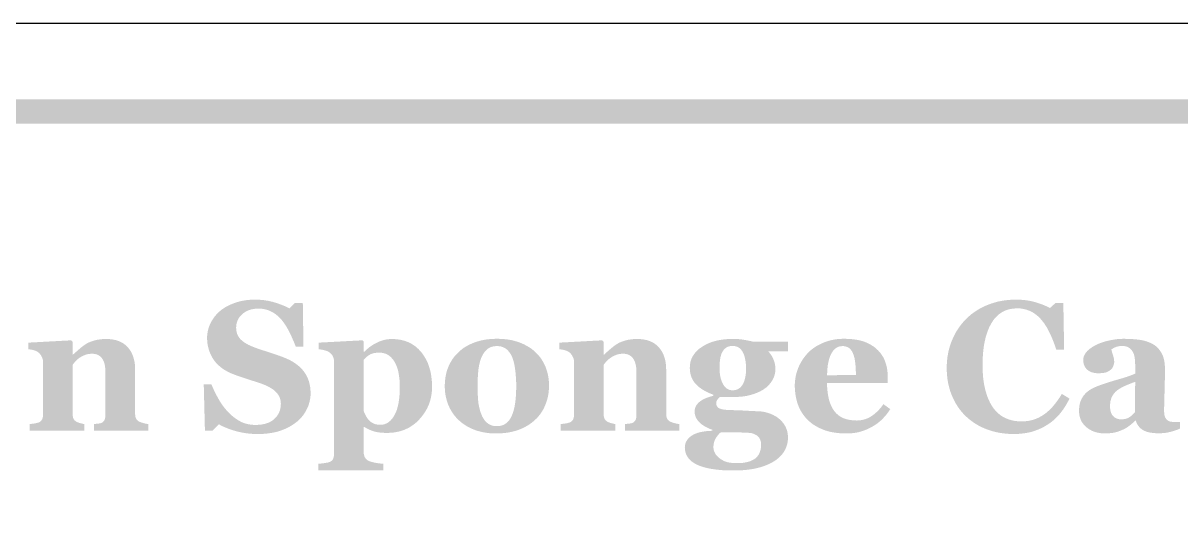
# Model space of a CAD drawing. Header units: millimetres. Extents: x 6 to 297, y 55 to 451.
# Drawn here: x 100.78 to 119.66, y 258.9 to 267.24 of the extents above; entities that cross this region are included whole.
import ezdxf

# ---------------------------------------------------------------- set-up
doc = ezdxf.new("R2010")
doc.units = ezdxf.units.MM
doc.layers.add('CUT', color=1, linetype='Continuous')
doc.layers.add('RASTER', color=7, linetype='Continuous')

msp = doc.modelspace()

# ---------------------------------------------------------------- hatches: boundary and pattern name
at = {"layer": 'RASTER'}
h = msp.add_hatch(color=7, dxfattribs=at)
h.paths.add_polyline_path([(74.2, 263.8), (74.234, 264.316), (74.338, 264.763), (74.509, 265.141), (74.75, 265.45), (75.059, 265.691), (75.438, 265.863), (75.884, 265.966), (76.4, 266), (133.6, 266), (134.116, 265.966), (134.563, 265.863), (134.941, 265.691), (135.25, 265.45), (135.491, 265.141), (135.663, 264.763), (135.766, 264.316), (135.8, 263.8), (135.8, 250.6), (135.766, 250.084), (135.663, 249.638), (135.491, 249.259), (135.25, 248.95), (134.941, 248.709), (134.563, 248.537), (134.116, 248.434), (133.6, 248.4), (76.4, 248.4), (75.884, 248.434), (75.438, 248.537), (75.059, 248.709), (74.75, 248.95), (74.509, 249.259), (74.338, 249.638), (74.234, 250.084), (74.2, 250.6)])
h.paths.add_polyline_path([(74.6, 263.8), (74.6, 250.6), (74.628, 250.178), (74.712, 249.813), (74.853, 249.503), (75.05, 249.25), (75.303, 249.053), (75.613, 248.912), (75.978, 248.828), (76.4, 248.8), (133.6, 248.8), (134.022, 248.828), (134.388, 248.912), (134.697, 249.053), (134.95, 249.25), (135.147, 249.503), (135.288, 249.813), (135.372, 250.178), (135.4, 250.6), (135.4, 263.8), (135.372, 264.222), (135.288, 264.588), (135.147, 264.897), (134.95, 265.15), (134.697, 265.347), (134.388, 265.488), (134.022, 265.572), (133.6, 265.6), (76.4, 265.6), (75.978, 265.572), (75.613, 265.488), (75.303, 265.347), (75.05, 265.15), (74.853, 264.897), (74.712, 264.588), (74.628, 264.222), (74.6, 263.8)], flags=0)
for points in [[(104.608, 260.544), (104.561, 260.545), (104.515, 260.547), (104.469, 260.551), (104.424, 260.556), (104.38, 260.563), (104.337, 260.571), (104.295, 260.58), (104.253, 260.591), (104.213, 260.603), (104.174, 260.616), (104.136, 260.629), (104.101, 260.642), (104.067, 260.657), (104.034, 260.671), (104.003, 260.687), (103.974, 260.703), (103.873, 260.6), (103.748, 260.6), (103.729, 261.351), (103.855, 261.351), (103.866, 261.325), (103.878, 261.297), (103.89, 261.27), (103.904, 261.242), (103.917, 261.213), (103.932, 261.184), (103.948, 261.155), (103.964, 261.126), (103.98, 261.097), (103.998, 261.068), (104.016, 261.04), (104.035, 261.013), (104.054, 260.987), (104.074, 260.962), (104.095, 260.937), (104.116, 260.913), (104.139, 260.89), (104.162, 260.867), (104.186, 260.845), (104.211, 260.824), (104.236, 260.805), (104.262, 260.787), (104.289, 260.77), (104.316, 260.754), (104.344, 260.739), (104.374, 260.727), (104.404, 260.716), (104.436, 260.708), (104.469, 260.701), (104.503, 260.696), (104.538, 260.693), (104.574, 260.692), (104.623, 260.694), (104.668, 260.698), (104.711, 260.706), (104.75, 260.717), (104.787, 260.73), (104.821, 260.747), (104.852, 260.767), (104.88, 260.79), (104.905, 260.815), (104.926, 260.842), (104.945, 260.87), (104.96, 260.9), (104.971, 260.931), (104.979, 260.964), (104.984, 260.999), (104.986, 261.035), (104.985, 261.065), (104.98, 261.093), (104.973, 261.121), (104.964, 261.147), (104.951, 261.172), (104.935, 261.196), (104.917, 261.218), (104.896, 261.239), (104.872, 261.26), (104.845, 261.279), (104.815, 261.298), (104.781, 261.316), (104.745, 261.334), (104.705, 261.351), (104.663, 261.367), (104.617, 261.382), (104.586, 261.392), (104.557, 261.402), (104.527, 261.411), (104.499, 261.42), (104.471, 261.429), (104.443, 261.438), (104.417, 261.447), (104.391, 261.455), (104.365, 261.464), (104.34, 261.472), (104.315, 261.481), (104.29, 261.49), (104.266, 261.498), (104.243, 261.507), (104.219, 261.516), (104.197, 261.524), (104.146, 261.546), (104.099, 261.571), (104.055, 261.597), (104.014, 261.626), (103.977, 261.657), (103.943, 261.69), (103.912, 261.725), (103.885, 261.763), (103.861, 261.802), (103.841, 261.843), (103.823, 261.885), (103.809, 261.928), (103.798, 261.971), (103.79, 262.017), (103.785, 262.063), (103.783, 262.11), (103.784, 262.141), (103.787, 262.17), (103.791, 262.2), (103.797, 262.229), (103.804, 262.259), (103.813, 262.287), (103.824, 262.316), (103.836, 262.344), (103.85, 262.372), (103.866, 262.399), (103.883, 262.425), (103.901, 262.45), (103.921, 262.475), (103.942, 262.499), (103.965, 262.523), (103.99, 262.545), (104.015, 262.566), (104.042, 262.585), (104.07, 262.604), (104.1, 262.621), (104.132, 262.638), (104.165, 262.653), (104.201, 262.668), (104.238, 262.682), (104.276, 262.694), (104.315, 262.705), (104.354, 262.714), (104.395, 262.721), (104.436, 262.727), (104.479, 262.731), (104.522, 262.733), (104.566, 262.734), (104.609, 262.734), (104.651, 262.731), (104.692, 262.728), (104.733, 262.722), (104.773, 262.716), (104.813, 262.707), (104.851, 262.698), (104.889, 262.687), (104.926, 262.675), (104.961, 262.663), (104.993, 262.651), (105.024, 262.639), (105.053, 262.627), (105.079, 262.615), (105.104, 262.603), (105.127, 262.591), (105.216, 262.679), (105.344, 262.679), (105.355, 261.97), (105.229, 261.97), (105.218, 261.998), (105.206, 262.027), (105.194, 262.056), (105.181, 262.085), (105.168, 262.114), (105.155, 262.144), (105.141, 262.174), (105.126, 262.203), (105.111, 262.232), (105.096, 262.26), (105.081, 262.287), (105.065, 262.313), (105.049, 262.337), (105.033, 262.36), (105.017, 262.381), (105.001, 262.402), (104.982, 262.422), (104.963, 262.442), (104.944, 262.461), (104.923, 262.478), (104.902, 262.495), (104.881, 262.51), (104.858, 262.524), (104.835, 262.537), (104.811, 262.549), (104.786, 262.559), (104.76, 262.568), (104.733, 262.575), (104.705, 262.581), (104.676, 262.585), (104.646, 262.587), (104.615, 262.588), (104.577, 262.586), (104.54, 262.582), (104.505, 262.575), (104.472, 262.565), (104.44, 262.553), (104.411, 262.538), (104.383, 262.519), (104.357, 262.498), (104.333, 262.475), (104.313, 262.451), (104.296, 262.425), (104.282, 262.398), (104.271, 262.37), (104.263, 262.341), (104.258, 262.31), (104.257, 262.277), (104.258, 262.247), (104.262, 262.218), (104.269, 262.19), (104.278, 262.164), (104.291, 262.139), (104.306, 262.116), (104.323, 262.094), (104.344, 262.074), (104.367, 262.054), (104.393, 262.035), (104.423, 262.017), (104.455, 261.999), (104.491, 261.982), (104.529, 261.966), (104.571, 261.95), (104.615, 261.934), (104.643, 261.925), (104.67, 261.916), (104.697, 261.907), (104.725, 261.898), (104.753, 261.889), (104.781, 261.88), (104.809, 261.87), (104.837, 261.861), (104.864, 261.852), (104.892, 261.843), (104.918, 261.834), (104.943, 261.825), (104.968, 261.817), (104.992, 261.808), (105.015, 261.799), (105.037, 261.791), (105.089, 261.769), (105.137, 261.746), (105.182, 261.721), (105.224, 261.693), (105.263, 261.664), (105.299, 261.633), (105.331, 261.6), (105.36, 261.565), (105.386, 261.527), (105.409, 261.488), (105.428, 261.447), (105.443, 261.403), (105.455, 261.357), (105.464, 261.309), (105.469, 261.259), (105.471, 261.206), (105.47, 261.173), (105.467, 261.14), (105.462, 261.107), (105.455, 261.074), (105.446, 261.041), (105.436, 261.009), (105.423, 260.977), (105.408, 260.946), (105.392, 260.915), (105.374, 260.885), (105.355, 260.857), (105.334, 260.83), (105.312, 260.805), (105.289, 260.781), (105.264, 260.758), (105.238, 260.736), (105.208, 260.714), (105.177, 260.693), (105.145, 260.673), (105.112, 260.655), (105.077, 260.637), (105.042, 260.622), (105.005, 260.607), (104.967, 260.594), (104.928, 260.582), (104.887, 260.572), (104.844, 260.564), (104.8, 260.557), (104.755, 260.551), (104.707, 260.547), (104.659, 260.545), (104.608, 260.544)], [(116.93, 260.544), (116.874, 260.545), (116.818, 260.549), (116.763, 260.555), (116.709, 260.563), (116.656, 260.573), (116.604, 260.586), (116.553, 260.601), (116.503, 260.618), (116.454, 260.638), (116.406, 260.659), (116.36, 260.683), (116.316, 260.709), (116.274, 260.737), (116.233, 260.767), (116.193, 260.799), (116.156, 260.833), (116.12, 260.868), (116.087, 260.906), (116.055, 260.945), (116.026, 260.987), (115.998, 261.03), (115.973, 261.076), (115.949, 261.124), (115.927, 261.173), (115.907, 261.225), (115.89, 261.277), (115.876, 261.331), (115.864, 261.386), (115.855, 261.443), (115.849, 261.5), (115.845, 261.559), (115.844, 261.62), (115.845, 261.679), (115.849, 261.738), (115.855, 261.796), (115.865, 261.852), (115.876, 261.908), (115.891, 261.962), (115.908, 262.015), (115.928, 262.067), (115.95, 262.118), (115.974, 262.167), (116, 262.214), (116.029, 262.259), (116.06, 262.303), (116.092, 262.345), (116.127, 262.385), (116.164, 262.424), (116.203, 262.46), (116.243, 262.494), (116.285, 262.525), (116.329, 262.555), (116.375, 262.583), (116.422, 262.608), (116.472, 262.632), (116.523, 262.653), (116.576, 262.672), (116.63, 262.689), (116.684, 262.703), (116.74, 262.714), (116.796, 262.723), (116.854, 262.729), (116.912, 262.733), (116.971, 262.734), (117.014, 262.734), (117.056, 262.732), (117.097, 262.728), (117.137, 262.724), (117.175, 262.718), (117.213, 262.711), (117.25, 262.702), (117.286, 262.693), (117.321, 262.682), (117.355, 262.671), (117.387, 262.66), (117.417, 262.648), (117.447, 262.636), (117.475, 262.624), (117.501, 262.611), (117.527, 262.598), (117.617, 262.679), (117.745, 262.679), (117.758, 261.92), (117.629, 261.92), (117.601, 262.004), (117.571, 262.082), (117.541, 262.154), (117.508, 262.221), (117.475, 262.282), (117.44, 262.337), (117.403, 262.386), (117.365, 262.43), (117.326, 262.468), (117.284, 262.501), (117.241, 262.529), (117.195, 262.552), (117.147, 262.569), (117.097, 262.582), (117.045, 262.59), (116.99, 262.592), (116.924, 262.588), (116.861, 262.577), (116.802, 262.558), (116.748, 262.532), (116.698, 262.497), (116.652, 262.456), (116.609, 262.407), (116.572, 262.35), (116.538, 262.286), (116.509, 262.216), (116.484, 262.14), (116.464, 262.058), (116.448, 261.97), (116.437, 261.876), (116.43, 261.776), (116.428, 261.669), (116.429, 261.609), (116.431, 261.55), (116.435, 261.494), (116.44, 261.44), (116.447, 261.388), (116.456, 261.339), (116.466, 261.292), (116.477, 261.247), (116.49, 261.204), (116.503, 261.163), (116.518, 261.125), (116.534, 261.089), (116.55, 261.055), (116.568, 261.022), (116.586, 260.993), (116.605, 260.965), (116.627, 260.938), (116.65, 260.913), (116.673, 260.89), (116.698, 260.868), (116.723, 260.849), (116.75, 260.831), (116.777, 260.815), (116.806, 260.801), (116.835, 260.789), (116.865, 260.779), (116.896, 260.77), (116.928, 260.762), (116.96, 260.757), (116.993, 260.753), (117.027, 260.75), (117.062, 260.749), (117.113, 260.751), (117.162, 260.756), (117.21, 260.765), (117.256, 260.777), (117.301, 260.793), (117.345, 260.812), (117.387, 260.835), (117.428, 260.861), (117.467, 260.89), (117.506, 260.924), (117.544, 260.96), (117.581, 261.001), (117.617, 261.045), (117.652, 261.092), (117.687, 261.143), (117.72, 261.198), (117.846, 261.121), (117.83, 261.09), (117.813, 261.059), (117.796, 261.029), (117.779, 260.999), (117.76, 260.971), (117.742, 260.943), (117.722, 260.917), (117.702, 260.891), (117.682, 260.866), (117.661, 260.842), (117.638, 260.818), (117.616, 260.796), (117.592, 260.775), (117.568, 260.754), (117.542, 260.734), (117.516, 260.716), (117.487, 260.696), (117.457, 260.678), (117.426, 260.66), (117.395, 260.644), (117.362, 260.629), (117.329, 260.615), (117.295, 260.602), (117.261, 260.59), (117.225, 260.579), (117.188, 260.57), (117.149, 260.562), (117.108, 260.556), (117.066, 260.551), (117.022, 260.547), (116.977, 260.545), (116.93, 260.544)], [(102.823, 260.6), (101.941, 260.6), (101.941, 260.707), (101.948, 260.708), (101.955, 260.708), (101.963, 260.709), (101.971, 260.71), (101.98, 260.711), (101.989, 260.712), (101.998, 260.713), (102.008, 260.714), (102.018, 260.715), (102.027, 260.717), (102.035, 260.718), (102.043, 260.72), (102.05, 260.722), (102.057, 260.724), (102.063, 260.726), (102.068, 260.729), (102.076, 260.733), (102.082, 260.738), (102.089, 260.743), (102.094, 260.749), (102.1, 260.755), (102.104, 260.761), (102.108, 260.768), (102.112, 260.776), (102.115, 260.784), (102.118, 260.793), (102.12, 260.803), (102.122, 260.814), (102.123, 260.826), (102.124, 260.838), (102.125, 260.852), (102.125, 260.867), (102.125, 261.552), (102.124, 261.588), (102.122, 261.622), (102.118, 261.654), (102.112, 261.683), (102.104, 261.71), (102.094, 261.735), (102.083, 261.757), (102.07, 261.777), (102.056, 261.795), (102.04, 261.81), (102.022, 261.823), (102.002, 261.834), (101.981, 261.842), (101.959, 261.848), (101.934, 261.851), (101.908, 261.852), (101.894, 261.852), (101.88, 261.851), (101.866, 261.85), (101.852, 261.848), (101.838, 261.846), (101.825, 261.843), (101.812, 261.839), (101.799, 261.835), (101.787, 261.83), (101.774, 261.825), (101.762, 261.819), (101.749, 261.813), (101.737, 261.807), (101.725, 261.799), (101.713, 261.792), (101.7, 261.784), (101.69, 261.776), (101.68, 261.769), (101.671, 261.761), (101.662, 261.754), (101.654, 261.746), (101.646, 261.739), (101.639, 261.731), (101.632, 261.724), (101.626, 261.716), (101.62, 261.709), (101.614, 261.701), (101.609, 261.695), (101.603, 261.688), (101.598, 261.682), (101.594, 261.675), (101.589, 261.669), (101.589, 260.883), (101.589, 260.87), (101.59, 260.858), (101.591, 260.847), (101.593, 260.836), (101.595, 260.825), (101.597, 260.815), (101.6, 260.806), (101.604, 260.797), (101.608, 260.789), (101.612, 260.781), (101.617, 260.774), (101.623, 260.767), (101.63, 260.761), (101.636, 260.755), (101.644, 260.75), (101.652, 260.745), (101.658, 260.742), (101.665, 260.739), (101.671, 260.736), (101.678, 260.733), (101.686, 260.73), (101.694, 260.727), (101.702, 260.724), (101.711, 260.722), (101.719, 260.719), (101.728, 260.717), (101.737, 260.715), (101.745, 260.713), (101.754, 260.711), (101.763, 260.709), (101.771, 260.708), (101.78, 260.707), (101.78, 260.6), (100.889, 260.6), (100.889, 260.707), (100.898, 260.708), (100.907, 260.709), (100.916, 260.709), (100.926, 260.71), (100.935, 260.711), (100.944, 260.713), (100.954, 260.714), (100.963, 260.715), (100.972, 260.716), (100.981, 260.718), (100.989, 260.719), (100.997, 260.721), (101.005, 260.723), (101.013, 260.725), (101.02, 260.727), (101.027, 260.729), (101.038, 260.733), (101.048, 260.738), (101.058, 260.743), (101.066, 260.749), (101.074, 260.756), (101.08, 260.763), (101.086, 260.771), (101.091, 260.779), (101.095, 260.787), (101.099, 260.797), (101.102, 260.807), (101.104, 260.818), (101.106, 260.829), (101.108, 260.841), (101.108, 260.853), (101.109, 260.867), (101.109, 261.719), (101.108, 261.73), (101.107, 261.742), (101.105, 261.753), (101.103, 261.764), (101.099, 261.775), (101.095, 261.786), (101.091, 261.797), (101.085, 261.808), (101.079, 261.819), (101.073, 261.829), (101.066, 261.839), (101.058, 261.848), (101.05, 261.857), (101.042, 261.865), (101.033, 261.873), (101.024, 261.88), (101.017, 261.885), (101.01, 261.889), (101.002, 261.893), (100.994, 261.896), (100.985, 261.9), (100.976, 261.903), (100.967, 261.907), (100.957, 261.91), (100.947, 261.912), (100.936, 261.915), (100.926, 261.917), (100.915, 261.919), (100.904, 261.921), (100.892, 261.923), (100.88, 261.924), (100.868, 261.926), (100.868, 262.033), (101.567, 262.071), (101.589, 262.049), (101.589, 261.836), (101.595, 261.836), (101.605, 261.846), (101.617, 261.856), (101.628, 261.866), (101.64, 261.877), (101.653, 261.888), (101.666, 261.899), (101.68, 261.912), (101.695, 261.924), (101.709, 261.937), (101.723, 261.949), (101.737, 261.96), (101.751, 261.971), (101.764, 261.981), (101.778, 261.99), (101.79, 261.999), (101.803, 262.008), (101.817, 262.016), (101.832, 262.025), (101.848, 262.033), (101.866, 262.04), (101.884, 262.048), (101.903, 262.055), (101.924, 262.061), (101.945, 262.068), (101.967, 262.074), (101.99, 262.079), (102.013, 262.083), (102.036, 262.086), (102.06, 262.089), (102.083, 262.091), (102.108, 262.092), (102.133, 262.093), (102.19, 262.091), (102.244, 262.084), (102.295, 262.074), (102.341, 262.059), (102.384, 262.04), (102.424, 262.016), (102.459, 261.989), (102.491, 261.957), (102.519, 261.922), (102.543, 261.884), (102.563, 261.843), (102.58, 261.8), (102.593, 261.753), (102.603, 261.704), (102.608, 261.652), (102.61, 261.598), (102.61, 260.88), (102.61, 260.867), (102.611, 260.854), (102.612, 260.842), (102.614, 260.831), (102.616, 260.821), (102.619, 260.811), (102.622, 260.802), (102.626, 260.793), (102.631, 260.786), (102.636, 260.778), (102.642, 260.771), (102.649, 260.764), (102.657, 260.758), (102.666, 260.752), (102.676, 260.747), (102.686, 260.742), (102.692, 260.74), (102.699, 260.737), (102.705, 260.734), (102.712, 260.732), (102.72, 260.729), (102.728, 260.727), (102.736, 260.724), (102.744, 260.722), (102.753, 260.719), (102.762, 260.717), (102.771, 260.715), (102.781, 260.713), (102.791, 260.711), (102.801, 260.709), (102.812, 260.708), (102.823, 260.707)], [(111.481, 260.6), (110.599, 260.6), (110.599, 260.707), (110.607, 260.708), (110.614, 260.708), (110.622, 260.709), (110.63, 260.71), (110.639, 260.711), (110.648, 260.712), (110.657, 260.713), (110.667, 260.714), (110.676, 260.715), (110.685, 260.717), (110.694, 260.718), (110.702, 260.72), (110.709, 260.722), (110.715, 260.724), (110.721, 260.726), (110.727, 260.729), (110.734, 260.733), (110.741, 260.738), (110.747, 260.743), (110.753, 260.749), (110.758, 260.755), (110.763, 260.761), (110.767, 260.768), (110.771, 260.776), (110.774, 260.784), (110.777, 260.793), (110.779, 260.803), (110.781, 260.814), (110.782, 260.826), (110.783, 260.838), (110.784, 260.852), (110.784, 260.867), (110.784, 261.552), (110.783, 261.588), (110.781, 261.622), (110.776, 261.654), (110.77, 261.683), (110.762, 261.71), (110.753, 261.735), (110.742, 261.757), (110.729, 261.777), (110.714, 261.795), (110.698, 261.81), (110.68, 261.823), (110.661, 261.834), (110.64, 261.842), (110.617, 261.848), (110.593, 261.851), (110.567, 261.852), (110.553, 261.852), (110.538, 261.851), (110.524, 261.85), (110.511, 261.848), (110.497, 261.846), (110.484, 261.843), (110.471, 261.839), (110.458, 261.835), (110.445, 261.83), (110.433, 261.825), (110.42, 261.819), (110.408, 261.813), (110.396, 261.807), (110.383, 261.799), (110.371, 261.792), (110.359, 261.784), (110.349, 261.776), (110.339, 261.769), (110.33, 261.761), (110.321, 261.754), (110.313, 261.746), (110.305, 261.739), (110.298, 261.731), (110.291, 261.724), (110.285, 261.716), (110.279, 261.709), (110.273, 261.701), (110.267, 261.695), (110.262, 261.688), (110.257, 261.682), (110.252, 261.675), (110.248, 261.669), (110.248, 260.883), (110.248, 260.87), (110.249, 260.858), (110.25, 260.847), (110.251, 260.836), (110.254, 260.825), (110.256, 260.815), (110.259, 260.806), (110.262, 260.797), (110.266, 260.789), (110.271, 260.781), (110.276, 260.774), (110.282, 260.767), (110.288, 260.761), (110.295, 260.755), (110.303, 260.75), (110.311, 260.745), (110.317, 260.742), (110.323, 260.739), (110.33, 260.736), (110.337, 260.733), (110.345, 260.73), (110.353, 260.727), (110.361, 260.724), (110.369, 260.722), (110.378, 260.719), (110.387, 260.717), (110.396, 260.715), (110.404, 260.713), (110.413, 260.711), (110.421, 260.709), (110.43, 260.708), (110.438, 260.707), (110.438, 260.6), (109.548, 260.6), (109.548, 260.707), (109.557, 260.708), (109.566, 260.709), (109.575, 260.709), (109.584, 260.71), (109.594, 260.711), (109.603, 260.713), (109.612, 260.714), (109.622, 260.715), (109.631, 260.716), (109.64, 260.718), (109.648, 260.719), (109.656, 260.721), (109.664, 260.723), (109.671, 260.725), (109.679, 260.727), (109.685, 260.729), (109.697, 260.733), (109.707, 260.738), (109.716, 260.743), (109.725, 260.749), (109.732, 260.756), (109.739, 260.763), (109.745, 260.771), (109.75, 260.779), (109.754, 260.787), (109.757, 260.797), (109.76, 260.807), (109.763, 260.818), (109.765, 260.829), (109.766, 260.841), (109.767, 260.853), (109.767, 260.867), (109.767, 261.719), (109.767, 261.73), (109.766, 261.742), (109.764, 261.753), (109.761, 261.764), (109.758, 261.775), (109.754, 261.786), (109.749, 261.797), (109.744, 261.808), (109.738, 261.819), (109.731, 261.829), (109.724, 261.839), (109.717, 261.848), (109.709, 261.857), (109.701, 261.865), (109.692, 261.873), (109.682, 261.88), (109.676, 261.885), (109.668, 261.889), (109.661, 261.893), (109.653, 261.896), (109.644, 261.9), (109.635, 261.903), (109.626, 261.907), (109.616, 261.91), (109.606, 261.912), (109.595, 261.915), (109.584, 261.917), (109.573, 261.919), (109.562, 261.921), (109.551, 261.923), (109.539, 261.924), (109.527, 261.926), (109.527, 262.033), (110.226, 262.071), (110.248, 262.049), (110.248, 261.836), (110.254, 261.836), (110.264, 261.846), (110.275, 261.856), (110.287, 261.866), (110.299, 261.877), (110.312, 261.888), (110.325, 261.899), (110.339, 261.912), (110.353, 261.924), (110.368, 261.937), (110.382, 261.949), (110.396, 261.96), (110.41, 261.971), (110.423, 261.981), (110.436, 261.99), (110.449, 261.999), (110.462, 262.008), (110.476, 262.016), (110.491, 262.025), (110.507, 262.033), (110.524, 262.04), (110.543, 262.048), (110.562, 262.055), (110.582, 262.061), (110.604, 262.068), (110.626, 262.074), (110.648, 262.079), (110.671, 262.083), (110.695, 262.086), (110.718, 262.089), (110.742, 262.091), (110.767, 262.092), (110.791, 262.093), (110.849, 262.091), (110.903, 262.084), (110.954, 262.074), (111, 262.059), (111.043, 262.04), (111.082, 262.016), (111.118, 261.989), (111.149, 261.957), (111.177, 261.922), (111.202, 261.884), (111.222, 261.843), (111.239, 261.8), (111.252, 261.753), (111.261, 261.704), (111.267, 261.652), (111.269, 261.598), (111.269, 260.88), (111.269, 260.867), (111.27, 260.854), (111.271, 260.842), (111.273, 260.831), (111.275, 260.821), (111.278, 260.811), (111.281, 260.802), (111.285, 260.793), (111.289, 260.786), (111.295, 260.778), (111.301, 260.771), (111.308, 260.764), (111.316, 260.758), (111.325, 260.752), (111.334, 260.747), (111.345, 260.742), (111.351, 260.74), (111.357, 260.737), (111.364, 260.734), (111.371, 260.732), (111.379, 260.729), (111.386, 260.727), (111.394, 260.724), (111.403, 260.722), (111.412, 260.719), (111.421, 260.717), (111.43, 260.715), (111.44, 260.713), (111.45, 260.711), (111.46, 260.709), (111.47, 260.708), (111.481, 260.707)]]:
    msp.add_hatch(color=7, dxfattribs=at).paths.add_polyline_path(points)
h = msp.add_hatch(color=7, dxfattribs=at)
h.paths.add_polyline_path([(107.451, 261.313), (107.448, 261.237), (107.439, 261.164), (107.422, 261.094), (107.4, 261.026), (107.371, 260.961), (107.335, 260.899), (107.293, 260.84), (107.245, 260.783), (107.192, 260.731), (107.135, 260.686), (107.075, 260.648), (107.011, 260.617), (106.944, 260.593), (106.873, 260.576), (106.799, 260.565), (106.722, 260.562), (106.688, 260.562), (106.655, 260.564), (106.624, 260.566), (106.594, 260.569), (106.567, 260.573), (106.541, 260.578), (106.516, 260.584), (106.493, 260.59), (106.472, 260.598), (106.451, 260.606), (106.432, 260.614), (106.413, 260.622), (106.396, 260.631), (106.379, 260.64), (106.363, 260.65), (106.348, 260.66), (106.337, 260.66), (106.337, 260.248), (106.337, 260.236), (106.338, 260.224), (106.34, 260.212), (106.342, 260.2), (106.346, 260.19), (106.349, 260.179), (106.354, 260.169), (106.359, 260.159), (106.365, 260.15), (106.372, 260.141), (106.379, 260.133), (106.387, 260.126), (106.395, 260.119), (106.404, 260.113), (106.413, 260.108), (106.423, 260.103), (106.433, 260.099), (106.445, 260.096), (106.457, 260.092), (106.471, 260.088), (106.485, 260.084), (106.501, 260.081), (106.518, 260.077), (106.535, 260.074), (106.553, 260.071), (106.57, 260.068), (106.586, 260.066), (106.602, 260.064), (106.616, 260.062), (106.63, 260.06), (106.644, 260.059), (106.656, 260.058), (106.656, 259.95), (105.598, 259.95), (105.598, 260.058), (105.608, 260.059), (105.618, 260.06), (105.629, 260.061), (105.64, 260.062), (105.652, 260.064), (105.664, 260.065), (105.677, 260.067), (105.691, 260.069), (105.704, 260.071), (105.717, 260.073), (105.729, 260.075), (105.739, 260.077), (105.749, 260.079), (105.759, 260.081), (105.767, 260.084), (105.774, 260.086), (105.785, 260.09), (105.796, 260.095), (105.805, 260.101), (105.814, 260.108), (105.821, 260.115), (105.828, 260.123), (105.833, 260.131), (105.838, 260.141), (105.842, 260.151), (105.845, 260.161), (105.848, 260.171), (105.851, 260.182), (105.852, 260.194), (105.854, 260.205), (105.854, 260.217), (105.855, 260.229), (105.855, 261.728), (105.853, 261.74), (105.852, 261.751), (105.849, 261.763), (105.847, 261.773), (105.844, 261.784), (105.84, 261.794), (105.836, 261.804), (105.832, 261.813), (105.827, 261.822), (105.822, 261.831), (105.815, 261.839), (105.808, 261.847), (105.801, 261.855), (105.793, 261.863), (105.784, 261.87), (105.774, 261.877), (105.767, 261.882), (105.758, 261.886), (105.75, 261.891), (105.74, 261.895), (105.73, 261.899), (105.72, 261.902), (105.708, 261.906), (105.697, 261.909), (105.684, 261.912), (105.672, 261.915), (105.66, 261.917), (105.649, 261.919), (105.637, 261.921), (105.625, 261.923), (105.613, 261.924), (105.601, 261.926), (105.601, 262.033), (106.315, 262.071), (106.337, 262.052), (106.337, 261.889), (106.348, 261.886), (106.373, 261.91), (106.398, 261.932), (106.424, 261.954), (106.45, 261.973), (106.478, 261.992), (106.505, 262.009), (106.534, 262.024), (106.563, 262.038), (106.592, 262.051), (106.622, 262.062), (106.651, 262.072), (106.68, 262.079), (106.71, 262.085), (106.739, 262.089), (106.768, 262.092), (106.797, 262.093), (106.87, 262.089), (106.94, 262.079), (107.006, 262.062), (107.068, 262.039), (107.126, 262.009), (107.18, 261.972), (107.23, 261.928), (107.276, 261.878), (107.317, 261.822), (107.353, 261.762), (107.383, 261.698), (107.407, 261.63), (107.427, 261.557), (107.44, 261.48), (107.449, 261.399), (107.451, 261.313)])
h.paths.add_polyline_path([(106.926, 261.308), (106.925, 261.335), (106.925, 261.362), (106.923, 261.389), (106.922, 261.415), (106.919, 261.441), (106.916, 261.467), (106.913, 261.492), (106.909, 261.518), (106.905, 261.542), (106.9, 261.567), (106.894, 261.59), (106.887, 261.613), (106.88, 261.635), (106.871, 261.656), (106.862, 261.677), (106.852, 261.697), (106.842, 261.716), (106.831, 261.735), (106.819, 261.752), (106.806, 261.768), (106.793, 261.783), (106.779, 261.798), (106.763, 261.811), (106.748, 261.823), (106.731, 261.834), (106.713, 261.844), (106.695, 261.852), (106.675, 261.858), (106.655, 261.863), (106.634, 261.867), (106.612, 261.869), (106.589, 261.87), (106.565, 261.87), (106.543, 261.868), (106.523, 261.865), (106.503, 261.862), (106.484, 261.857), (106.467, 261.851), (106.451, 261.845), (106.436, 261.837), (106.422, 261.829), (106.409, 261.819), (106.395, 261.81), (106.383, 261.799), (106.371, 261.788), (106.359, 261.776), (106.348, 261.764), (106.337, 261.751), (106.337, 260.921), (106.339, 260.913), (106.342, 260.905), (106.346, 260.896), (106.349, 260.887), (106.354, 260.878), (106.359, 260.867), (106.364, 260.857), (106.37, 260.845), (106.377, 260.834), (106.383, 260.823), (106.389, 260.813), (106.395, 260.804), (106.401, 260.795), (106.408, 260.786), (106.414, 260.779), (106.42, 260.771), (106.429, 260.762), (106.439, 260.753), (106.449, 260.745), (106.459, 260.737), (106.47, 260.73), (106.481, 260.724), (106.492, 260.718), (106.504, 260.713), (106.516, 260.708), (106.528, 260.704), (106.54, 260.701), (106.553, 260.699), (106.566, 260.696), (106.579, 260.695), (106.592, 260.694), (106.606, 260.694), (106.642, 260.696), (106.675, 260.704), (106.707, 260.716), (106.737, 260.733), (106.765, 260.755), (106.791, 260.782), (106.816, 260.813), (106.838, 260.85), (106.859, 260.891), (106.877, 260.937), (106.891, 260.987), (106.904, 261.042), (106.913, 261.102), (106.92, 261.166), (106.924, 261.234), (106.926, 261.308)], flags=0)
h = msp.add_hatch(color=7, dxfattribs=at)
h.paths.add_polyline_path([(109.136, 261.88), (109.162, 261.854), (109.187, 261.827), (109.21, 261.799), (109.232, 261.769), (109.251, 261.738), (109.27, 261.706), (109.286, 261.673), (109.302, 261.639), (109.315, 261.603), (109.327, 261.567), (109.336, 261.53), (109.344, 261.492), (109.351, 261.454), (109.355, 261.414), (109.358, 261.375), (109.359, 261.334), (109.358, 261.294), (109.355, 261.254), (109.351, 261.215), (109.345, 261.176), (109.337, 261.138), (109.327, 261.1), (109.315, 261.063), (109.302, 261.027), (109.287, 260.992), (109.271, 260.957), (109.253, 260.925), (109.233, 260.893), (109.211, 260.863), (109.188, 260.834), (109.164, 260.806), (109.137, 260.78), (109.108, 260.754), (109.077, 260.728), (109.044, 260.705), (109.011, 260.683), (108.975, 260.663), (108.939, 260.644), (108.901, 260.627), (108.861, 260.612), (108.821, 260.598), (108.778, 260.586), (108.735, 260.576), (108.689, 260.568), (108.643, 260.561), (108.595, 260.557), (108.545, 260.554), (108.494, 260.553), (108.45, 260.554), (108.407, 260.556), (108.364, 260.56), (108.323, 260.566), (108.282, 260.573), (108.242, 260.582), (108.204, 260.592), (108.166, 260.604), (108.129, 260.618), (108.093, 260.633), (108.058, 260.65), (108.024, 260.668), (107.991, 260.689), (107.96, 260.71), (107.929, 260.733), (107.9, 260.758), (107.873, 260.783), (107.847, 260.81), (107.823, 260.838), (107.8, 260.868), (107.779, 260.899), (107.759, 260.931), (107.741, 260.965), (107.724, 261.001), (107.709, 261.037), (107.696, 261.075), (107.685, 261.114), (107.676, 261.154), (107.668, 261.194), (107.663, 261.236), (107.66, 261.279), (107.659, 261.324), (107.66, 261.367), (107.663, 261.409), (107.667, 261.45), (107.674, 261.49), (107.681, 261.528), (107.691, 261.565), (107.703, 261.602), (107.716, 261.636), (107.731, 261.67), (107.748, 261.703), (107.766, 261.735), (107.786, 261.766), (107.808, 261.796), (107.832, 261.825), (107.858, 261.853), (107.885, 261.88), (107.913, 261.905), (107.942, 261.929), (107.973, 261.951), (108.006, 261.971), (108.04, 261.99), (108.076, 262.008), (108.113, 262.024), (108.152, 262.039), (108.193, 262.052), (108.234, 262.064), (108.277, 262.074), (108.321, 262.082), (108.366, 262.088), (108.412, 262.092), (108.459, 262.095), (108.508, 262.096), (108.558, 262.095), (108.607, 262.092), (108.654, 262.088), (108.7, 262.082), (108.745, 262.074), (108.788, 262.064), (108.829, 262.052), (108.869, 262.039), (108.907, 262.024), (108.944, 262.008), (108.979, 261.99), (109.013, 261.971), (109.046, 261.951), (109.078, 261.929), (109.107, 261.905), (109.136, 261.88)])
h.paths.add_polyline_path([(108.761, 260.865), (108.769, 260.886), (108.776, 260.908), (108.783, 260.932), (108.789, 260.956), (108.795, 260.981), (108.8, 261.008), (108.804, 261.036), (108.809, 261.064), (108.812, 261.094), (108.815, 261.125), (108.818, 261.158), (108.82, 261.191), (108.822, 261.226), (108.823, 261.262), (108.824, 261.299), (108.824, 261.337), (108.824, 261.363), (108.823, 261.39), (108.822, 261.418), (108.82, 261.447), (108.818, 261.476), (108.816, 261.507), (108.813, 261.539), (108.809, 261.571), (108.805, 261.603), (108.801, 261.634), (108.796, 261.662), (108.791, 261.689), (108.785, 261.714), (108.779, 261.738), (108.772, 261.759), (108.765, 261.779), (108.756, 261.802), (108.746, 261.823), (108.735, 261.843), (108.723, 261.862), (108.711, 261.879), (108.697, 261.895), (108.683, 261.91), (108.668, 261.924), (108.652, 261.937), (108.635, 261.947), (108.617, 261.956), (108.597, 261.964), (108.577, 261.97), (108.556, 261.974), (108.534, 261.976), (108.51, 261.977), (108.485, 261.976), (108.461, 261.973), (108.438, 261.969), (108.417, 261.963), (108.397, 261.955), (108.378, 261.945), (108.36, 261.933), (108.344, 261.92), (108.329, 261.905), (108.315, 261.889), (108.302, 261.872), (108.289, 261.854), (108.278, 261.835), (108.267, 261.815), (108.257, 261.794), (108.248, 261.772), (108.241, 261.751), (108.234, 261.728), (108.228, 261.705), (108.222, 261.681), (108.217, 261.656), (108.213, 261.631), (108.209, 261.604), (108.206, 261.576), (108.203, 261.548), (108.201, 261.52), (108.199, 261.491), (108.197, 261.462), (108.196, 261.433), (108.195, 261.403), (108.194, 261.373), (108.194, 261.343), (108.194, 261.304), (108.195, 261.266), (108.196, 261.231), (108.197, 261.197), (108.198, 261.165), (108.2, 261.134), (108.202, 261.105), (108.204, 261.078), (108.207, 261.052), (108.211, 261.026), (108.216, 261), (108.222, 260.973), (108.229, 260.947), (108.236, 260.921), (108.245, 260.894), (108.254, 260.868), (108.263, 260.846), (108.273, 260.825), (108.284, 260.805), (108.295, 260.787), (108.308, 260.769), (108.321, 260.753), (108.336, 260.738), (108.351, 260.725), (108.367, 260.712), (108.384, 260.701), (108.403, 260.692), (108.422, 260.685), (108.443, 260.679), (108.464, 260.675), (108.487, 260.673), (108.51, 260.672), (108.532, 260.673), (108.553, 260.675), (108.573, 260.679), (108.592, 260.684), (108.611, 260.691), (108.628, 260.699), (108.645, 260.709), (108.661, 260.721), (108.677, 260.734), (108.691, 260.748), (108.705, 260.764), (108.718, 260.781), (108.73, 260.8), (108.741, 260.82), (108.751, 260.842), (108.761, 260.865)], flags=0)
h = msp.add_hatch(color=7, dxfattribs=at)
h.paths.add_polyline_path([(113.258, 261.889), (112.936, 261.889), (112.95, 261.873), (112.963, 261.856), (112.975, 261.84), (112.986, 261.823), (112.996, 261.806), (113.005, 261.788), (113.014, 261.771), (113.021, 261.753), (113.028, 261.735), (113.034, 261.717), (113.039, 261.698), (113.043, 261.68), (113.046, 261.661), (113.048, 261.642), (113.05, 261.623), (113.05, 261.603), (113.049, 261.578), (113.047, 261.554), (113.042, 261.529), (113.036, 261.505), (113.029, 261.482), (113.02, 261.459), (113.009, 261.436), (112.996, 261.414), (112.982, 261.392), (112.967, 261.371), (112.95, 261.352), (112.933, 261.333), (112.915, 261.316), (112.896, 261.299), (112.875, 261.284), (112.854, 261.269), (112.831, 261.256), (112.807, 261.242), (112.782, 261.23), (112.757, 261.219), (112.73, 261.208), (112.702, 261.198), (112.674, 261.189), (112.644, 261.18), (112.614, 261.173), (112.583, 261.166), (112.551, 261.16), (112.519, 261.156), (112.486, 261.152), (112.453, 261.15), (112.418, 261.148), (112.384, 261.148), (112.145, 261.148), (112.14, 261.144), (112.136, 261.14), (112.131, 261.136), (112.126, 261.131), (112.121, 261.125), (112.116, 261.119), (112.111, 261.113), (112.106, 261.106), (112.101, 261.099), (112.097, 261.092), (112.093, 261.085), (112.09, 261.078), (112.088, 261.071), (112.086, 261.064), (112.085, 261.058), (112.085, 261.051), (112.086, 261.036), (112.088, 261.021), (112.092, 261.008), (112.098, 260.997), (112.105, 260.986), (112.114, 260.977), (112.124, 260.969), (112.136, 260.962), (112.15, 260.956), (112.167, 260.951), (112.186, 260.946), (112.208, 260.942), (112.233, 260.939), (112.26, 260.937), (112.29, 260.935), (112.322, 260.934), (112.355, 260.933), (112.389, 260.932), (112.422, 260.931), (112.456, 260.93), (112.49, 260.928), (112.524, 260.927), (112.558, 260.925), (112.592, 260.923), (112.624, 260.921), (112.655, 260.919), (112.683, 260.918), (112.708, 260.917), (112.732, 260.916), (112.752, 260.915), (112.771, 260.914), (112.786, 260.913), (112.808, 260.912), (112.829, 260.91), (112.85, 260.907), (112.871, 260.903), (112.892, 260.898), (112.913, 260.892), (112.934, 260.886), (112.955, 260.879), (112.975, 260.871), (112.995, 260.863), (113.014, 260.854), (113.033, 260.844), (113.051, 260.834), (113.068, 260.824), (113.084, 260.812), (113.1, 260.801), (113.116, 260.787), (113.132, 260.773), (113.147, 260.758), (113.161, 260.742), (113.175, 260.725), (113.188, 260.708), (113.2, 260.689), (113.211, 260.67), (113.221, 260.649), (113.23, 260.628), (113.238, 260.606), (113.244, 260.584), (113.249, 260.56), (113.252, 260.536), (113.254, 260.511), (113.255, 260.486), (113.254, 260.458), (113.252, 260.431), (113.248, 260.404), (113.242, 260.378), (113.234, 260.352), (113.225, 260.326), (113.214, 260.301), (113.202, 260.276), (113.187, 260.252), (113.171, 260.229), (113.154, 260.206), (113.134, 260.185), (113.113, 260.164), (113.09, 260.144), (113.065, 260.125), (113.038, 260.106), (113.009, 260.088), (112.978, 260.071), (112.945, 260.055), (112.911, 260.04), (112.876, 260.026), (112.839, 260.013), (112.8, 260.001), (112.761, 259.991), (112.719, 259.981), (112.675, 259.973), (112.629, 259.966), (112.58, 259.96), (112.528, 259.955), (112.475, 259.952), (112.419, 259.95), (112.36, 259.95), (112.267, 259.951), (112.179, 259.955), (112.097, 259.963), (112.021, 259.973), (111.951, 259.986), (111.886, 260.002), (111.827, 260.021), (111.774, 260.043), (111.727, 260.068), (111.686, 260.096), (111.652, 260.127), (111.624, 260.161), (111.602, 260.197), (111.586, 260.237), (111.577, 260.279), (111.573, 260.325), (111.575, 260.353), (111.58, 260.38), (111.589, 260.406), (111.601, 260.43), (111.616, 260.453), (111.634, 260.475), (111.656, 260.496), (111.682, 260.515), (111.711, 260.533), (111.744, 260.548), (111.78, 260.562), (111.82, 260.573), (111.864, 260.582), (111.912, 260.589), (111.964, 260.594), (112.019, 260.597), (112.019, 260.615), (111.986, 260.626), (111.955, 260.639), (111.926, 260.653), (111.899, 260.668), (111.874, 260.683), (111.85, 260.7), (111.828, 260.717), (111.809, 260.735), (111.791, 260.755), (111.776, 260.775), (111.763, 260.795), (111.752, 260.817), (111.744, 260.839), (111.738, 260.862), (111.734, 260.886), (111.733, 260.911), (111.734, 260.926), (111.735, 260.94), (111.737, 260.954), (111.741, 260.967), (111.745, 260.98), (111.75, 260.992), (111.756, 261.004), (111.763, 261.015), (111.771, 261.025), (111.779, 261.035), (111.788, 261.045), (111.797, 261.054), (111.807, 261.064), (111.818, 261.073), (111.829, 261.081), (111.84, 261.089), (111.851, 261.096), (111.862, 261.103), (111.873, 261.109), (111.885, 261.115), (111.898, 261.121), (111.911, 261.126), (111.925, 261.132), (111.94, 261.137), (111.954, 261.142), (111.968, 261.146), (111.981, 261.151), (111.994, 261.155), (112.006, 261.158), (112.017, 261.162), (112.028, 261.165), (112.038, 261.168), (112.038, 261.184), (111.99, 261.203), (111.946, 261.223), (111.904, 261.244), (111.866, 261.266), (111.832, 261.289), (111.8, 261.312), (111.772, 261.337), (111.747, 261.363), (111.725, 261.39), (111.706, 261.419), (111.69, 261.449), (111.677, 261.48), (111.667, 261.513), (111.66, 261.548), (111.656, 261.584), (111.654, 261.621), (111.657, 261.673), (111.666, 261.723), (111.682, 261.77), (111.704, 261.815), (111.732, 261.856), (111.766, 261.895), (111.806, 261.932), (111.853, 261.965), (111.904, 261.995), (111.958, 262.022), (112.016, 262.044), (112.078, 262.062), (112.142, 262.076), (112.21, 262.086), (112.281, 262.092), (112.356, 262.094), (112.381, 262.094), (112.405, 262.093), (112.429, 262.092), (112.454, 262.09), (112.478, 262.088), (112.501, 262.085), (112.525, 262.081), (112.548, 262.077), (112.571, 262.073), (112.592, 262.069), (112.612, 262.065), (112.63, 262.061), (112.647, 262.058), (112.663, 262.054), (112.677, 262.051), (112.69, 262.047), (113.258, 262.047)])
h.paths.add_polyline_path([(112.571, 261.609), (112.57, 261.651), (112.568, 261.69), (112.563, 261.728), (112.557, 261.763), (112.55, 261.795), (112.541, 261.826), (112.53, 261.854), (112.517, 261.88), (112.502, 261.904), (112.486, 261.924), (112.468, 261.941), (112.448, 261.955), (112.426, 261.966), (112.403, 261.974), (112.377, 261.978), (112.35, 261.98), (112.336, 261.979), (112.322, 261.978), (112.309, 261.976), (112.296, 261.973), (112.284, 261.969), (112.272, 261.965), (112.261, 261.959), (112.25, 261.953), (112.24, 261.946), (112.23, 261.938), (112.221, 261.929), (112.212, 261.92), (112.203, 261.909), (112.196, 261.899), (112.188, 261.887), (112.181, 261.874), (112.175, 261.862), (112.17, 261.848), (112.165, 261.835), (112.161, 261.82), (112.157, 261.806), (112.153, 261.79), (112.15, 261.774), (112.148, 261.758), (112.146, 261.741), (112.144, 261.724), (112.142, 261.707), (112.141, 261.69), (112.14, 261.673), (112.139, 261.656), (112.139, 261.639), (112.139, 261.621), (112.14, 261.582), (112.142, 261.545), (112.147, 261.509), (112.153, 261.476), (112.161, 261.444), (112.17, 261.414), (112.182, 261.385), (112.195, 261.359), (112.209, 261.335), (112.225, 261.314), (112.243, 261.296), (112.262, 261.282), (112.282, 261.271), (112.304, 261.263), (112.328, 261.258), (112.353, 261.256), (112.378, 261.258), (112.402, 261.262), (112.425, 261.269), (112.446, 261.279), (112.465, 261.292), (112.483, 261.308), (112.5, 261.327), (112.515, 261.349), (112.528, 261.373), (112.539, 261.399), (112.549, 261.428), (112.557, 261.46), (112.563, 261.494), (112.568, 261.53), (112.57, 261.568), (112.571, 261.609)], flags=0)
h.paths.add_polyline_path([(112.817, 260.379), (112.817, 260.391), (112.815, 260.404), (112.813, 260.416), (112.81, 260.428), (112.806, 260.441), (112.801, 260.453), (112.796, 260.465), (112.789, 260.478), (112.781, 260.49), (112.771, 260.501), (112.759, 260.512), (112.744, 260.522), (112.728, 260.532), (112.709, 260.541), (112.688, 260.55), (112.665, 260.558), (112.651, 260.56), (112.634, 260.562), (112.616, 260.563), (112.595, 260.565), (112.572, 260.566), (112.547, 260.567), (112.52, 260.568), (112.491, 260.569), (112.46, 260.57), (112.425, 260.571), (112.388, 260.571), (112.348, 260.571), (112.305, 260.572), (112.259, 260.572), (112.211, 260.572), (112.159, 260.572), (112.147, 260.561), (112.135, 260.549), (112.123, 260.537), (112.112, 260.524), (112.102, 260.511), (112.092, 260.497), (112.083, 260.483), (112.074, 260.468), (112.066, 260.453), (112.059, 260.437), (112.053, 260.42), (112.048, 260.402), (112.044, 260.383), (112.041, 260.364), (112.04, 260.344), (112.039, 260.323), (112.04, 260.314), (112.041, 260.304), (112.042, 260.295), (112.044, 260.285), (112.047, 260.275), (112.051, 260.264), (112.055, 260.253), (112.06, 260.243), (112.065, 260.232), (112.072, 260.221), (112.078, 260.21), (112.086, 260.2), (112.095, 260.19), (112.104, 260.18), (112.114, 260.17), (112.124, 260.161), (112.137, 260.15), (112.151, 260.14), (112.164, 260.131), (112.178, 260.123), (112.193, 260.115), (112.208, 260.107), (112.223, 260.1), (112.239, 260.094), (112.255, 260.088), (112.274, 260.083), (112.295, 260.079), (112.318, 260.076), (112.342, 260.073), (112.369, 260.071), (112.398, 260.07), (112.429, 260.07), (112.475, 260.071), (112.518, 260.074), (112.558, 260.08), (112.596, 260.088), (112.63, 260.098), (112.662, 260.111), (112.691, 260.126), (112.718, 260.143), (112.741, 260.163), (112.761, 260.185), (112.778, 260.21), (112.792, 260.239), (112.803, 260.269), (112.811, 260.303), (112.816, 260.34), (112.817, 260.379)], flags=0)
h = msp.add_hatch(color=7, dxfattribs=at)
h.paths.add_polyline_path([(114.922, 260.95), (114.909, 260.929), (114.895, 260.909), (114.881, 260.889), (114.866, 260.869), (114.85, 260.849), (114.833, 260.83), (114.816, 260.811), (114.798, 260.793), (114.78, 260.774), (114.761, 260.757), (114.741, 260.74), (114.721, 260.724), (114.7, 260.708), (114.678, 260.694), (114.656, 260.679), (114.634, 260.666), (114.609, 260.652), (114.584, 260.64), (114.56, 260.628), (114.535, 260.617), (114.51, 260.607), (114.485, 260.598), (114.46, 260.589), (114.435, 260.582), (114.41, 260.575), (114.383, 260.569), (114.356, 260.564), (114.327, 260.56), (114.298, 260.557), (114.268, 260.555), (114.236, 260.554), (114.204, 260.553), (114.151, 260.554), (114.1, 260.557), (114.05, 260.562), (114.002, 260.569), (113.957, 260.577), (113.913, 260.588), (113.87, 260.6), (113.83, 260.615), (113.792, 260.631), (113.755, 260.648), (113.72, 260.667), (113.686, 260.687), (113.655, 260.708), (113.625, 260.731), (113.597, 260.755), (113.57, 260.78), (113.545, 260.807), (113.522, 260.835), (113.5, 260.863), (113.481, 260.894), (113.462, 260.925), (113.446, 260.957), (113.43, 260.991), (113.417, 261.026), (113.405, 261.061), (113.395, 261.098), (113.386, 261.135), (113.379, 261.173), (113.374, 261.212), (113.37, 261.251), (113.367, 261.291), (113.366, 261.332), (113.367, 261.37), (113.37, 261.406), (113.374, 261.443), (113.38, 261.479), (113.388, 261.514), (113.397, 261.55), (113.409, 261.584), (113.421, 261.619), (113.436, 261.653), (113.452, 261.685), (113.469, 261.717), (113.488, 261.748), (113.508, 261.778), (113.53, 261.807), (113.553, 261.835), (113.577, 261.863), (113.603, 261.888), (113.63, 261.912), (113.659, 261.935), (113.69, 261.957), (113.722, 261.977), (113.756, 261.996), (113.792, 262.014), (113.829, 262.031), (113.867, 262.046), (113.907, 262.059), (113.947, 262.07), (113.989, 262.079), (114.032, 262.087), (114.076, 262.092), (114.121, 262.095), (114.168, 262.096), (114.218, 262.095), (114.266, 262.092), (114.311, 262.089), (114.354, 262.083), (114.395, 262.076), (114.434, 262.068), (114.471, 262.057), (114.505, 262.046), (114.537, 262.033), (114.568, 262.019), (114.597, 262.003), (114.625, 261.986), (114.652, 261.969), (114.677, 261.95), (114.701, 261.929), (114.723, 261.908), (114.743, 261.887), (114.762, 261.864), (114.779, 261.841), (114.795, 261.817), (114.81, 261.792), (114.823, 261.766), (114.834, 261.739), (114.844, 261.711), (114.853, 261.683), (114.861, 261.654), (114.868, 261.624), (114.873, 261.595), (114.877, 261.565), (114.88, 261.535), (114.882, 261.504), (114.883, 261.473), (114.883, 261.378), (113.892, 261.378), (113.894, 261.305), (113.9, 261.237), (113.909, 261.173), (113.921, 261.113), (113.938, 261.059), (113.957, 261.008), (113.981, 260.962), (114.008, 260.921), (114.039, 260.884), (114.074, 260.852), (114.114, 260.825), (114.158, 260.803), (114.206, 260.786), (114.258, 260.774), (114.315, 260.767), (114.376, 260.764), (114.41, 260.765), (114.443, 260.769), (114.475, 260.775), (114.506, 260.783), (114.537, 260.794), (114.567, 260.806), (114.595, 260.822), (114.623, 260.84), (114.65, 260.859), (114.676, 260.88), (114.701, 260.902), (114.725, 260.925), (114.748, 260.95), (114.77, 260.975), (114.791, 261.002), (114.811, 261.031)])
h.paths.add_polyline_path([(114.363, 261.507), (114.362, 261.529), (114.362, 261.551), (114.361, 261.573), (114.36, 261.596), (114.359, 261.618), (114.358, 261.641), (114.356, 261.664), (114.354, 261.687), (114.351, 261.709), (114.349, 261.731), (114.345, 261.751), (114.342, 261.771), (114.338, 261.789), (114.333, 261.806), (114.328, 261.823), (114.323, 261.838), (114.316, 261.854), (114.309, 261.87), (114.302, 261.885), (114.294, 261.898), (114.285, 261.911), (114.275, 261.922), (114.265, 261.932), (114.255, 261.942), (114.244, 261.95), (114.232, 261.957), (114.219, 261.963), (114.206, 261.968), (114.192, 261.972), (114.177, 261.975), (114.162, 261.976), (114.146, 261.977), (114.118, 261.975), (114.092, 261.97), (114.068, 261.961), (114.044, 261.948), (114.022, 261.932), (114.002, 261.913), (113.983, 261.889), (113.966, 261.863), (113.95, 261.832), (113.936, 261.797), (113.924, 261.758), (113.914, 261.715), (113.905, 261.668), (113.899, 261.616), (113.895, 261.561), (113.892, 261.501)], flags=0)
h = msp.add_hatch(color=7, dxfattribs=at)
h.paths.add_polyline_path([(119.645, 260.631), (119.628, 260.624), (119.611, 260.617), (119.593, 260.611), (119.574, 260.604), (119.555, 260.598), (119.535, 260.591), (119.514, 260.585), (119.492, 260.579), (119.47, 260.574), (119.448, 260.569), (119.425, 260.565), (119.402, 260.562), (119.379, 260.559), (119.355, 260.558), (119.331, 260.556), (119.306, 260.556), (119.263, 260.557), (119.222, 260.559), (119.185, 260.564), (119.15, 260.569), (119.118, 260.577), (119.09, 260.586), (119.064, 260.597), (119.041, 260.61), (119.021, 260.624), (119.002, 260.639), (118.985, 260.656), (118.97, 260.675), (118.956, 260.694), (118.944, 260.716), (118.934, 260.738), (118.926, 260.763), (118.917, 260.763), (118.904, 260.75), (118.892, 260.739), (118.88, 260.727), (118.868, 260.716), (118.856, 260.706), (118.844, 260.696), (118.832, 260.687), (118.821, 260.678), (118.809, 260.669), (118.797, 260.661), (118.785, 260.653), (118.773, 260.645), (118.761, 260.638), (118.748, 260.631), (118.735, 260.624), (118.722, 260.618), (118.705, 260.61), (118.688, 260.603), (118.671, 260.596), (118.654, 260.59), (118.638, 260.584), (118.622, 260.579), (118.605, 260.574), (118.589, 260.57), (118.573, 260.566), (118.554, 260.563), (118.534, 260.561), (118.513, 260.558), (118.49, 260.557), (118.465, 260.556), (118.439, 260.555), (118.411, 260.555), (118.37, 260.556), (118.33, 260.561), (118.291, 260.569), (118.254, 260.58), (118.218, 260.594), (118.185, 260.611), (118.152, 260.631), (118.121, 260.655), (118.093, 260.681), (118.069, 260.709), (118.048, 260.739), (118.031, 260.772), (118.018, 260.806), (118.009, 260.842), (118.003, 260.88), (118.001, 260.921), (118.002, 260.944), (118.003, 260.967), (118.005, 260.988), (118.008, 261.009), (118.012, 261.029), (118.016, 261.048), (118.021, 261.066), (118.028, 261.083), (118.035, 261.099), (118.042, 261.115), (118.05, 261.13), (118.059, 261.145), (118.069, 261.16), (118.079, 261.174), (118.091, 261.188), (118.102, 261.201), (118.113, 261.212), (118.125, 261.223), (118.137, 261.233), (118.15, 261.243), (118.163, 261.253), (118.176, 261.262), (118.19, 261.27), (118.204, 261.278), (118.219, 261.286), (118.234, 261.293), (118.249, 261.301), (118.265, 261.308), (118.281, 261.315), (118.297, 261.322), (118.314, 261.329), (118.331, 261.335), (118.365, 261.347), (118.4, 261.36), (118.437, 261.372), (118.476, 261.385), (118.516, 261.397), (118.558, 261.41), (118.602, 261.423), (118.647, 261.436), (118.692, 261.449), (118.733, 261.461), (118.772, 261.473), (118.807, 261.485), (118.839, 261.496), (118.868, 261.508), (118.894, 261.518), (118.917, 261.529), (118.917, 261.669), (118.917, 261.679), (118.916, 261.689), (118.916, 261.7), (118.915, 261.712), (118.914, 261.724), (118.913, 261.737), (118.912, 261.751), (118.911, 261.766), (118.909, 261.781), (118.907, 261.795), (118.905, 261.808), (118.902, 261.821), (118.898, 261.834), (118.895, 261.845), (118.891, 261.857), (118.886, 261.867), (118.88, 261.879), (118.874, 261.89), (118.867, 261.9), (118.86, 261.91), (118.851, 261.92), (118.842, 261.929), (118.832, 261.938), (118.822, 261.946), (118.81, 261.954), (118.798, 261.96), (118.785, 261.966), (118.771, 261.97), (118.756, 261.974), (118.74, 261.976), (118.723, 261.978), (118.706, 261.978), (118.69, 261.978), (118.675, 261.977), (118.66, 261.976), (118.647, 261.974), (118.634, 261.971), (118.621, 261.968), (118.609, 261.964), (118.598, 261.96), (118.588, 261.956), (118.578, 261.951), (118.568, 261.946), (118.559, 261.942), (118.551, 261.937), (118.543, 261.932), (118.535, 261.928), (118.529, 261.923), (118.53, 261.915), (118.532, 261.906), (118.534, 261.896), (118.537, 261.886), (118.54, 261.874), (118.544, 261.862), (118.549, 261.848), (118.553, 261.833), (118.558, 261.818), (118.562, 261.804), (118.566, 261.789), (118.569, 261.774), (118.571, 261.76), (118.573, 261.746), (118.574, 261.732), (118.574, 261.718), (118.574, 261.711), (118.573, 261.704), (118.572, 261.697), (118.571, 261.69), (118.569, 261.682), (118.567, 261.673), (118.564, 261.665), (118.561, 261.655), (118.557, 261.646), (118.553, 261.638), (118.549, 261.63), (118.545, 261.622), (118.54, 261.615), (118.534, 261.608), (118.529, 261.602), (118.523, 261.596), (118.514, 261.589), (118.505, 261.582), (118.496, 261.576), (118.487, 261.57), (118.477, 261.565), (118.468, 261.56), (118.458, 261.555), (118.447, 261.551), (118.436, 261.547), (118.424, 261.544), (118.41, 261.541), (118.394, 261.539), (118.378, 261.537), (118.36, 261.536), (118.34, 261.535), (118.319, 261.535), (118.289, 261.535), (118.261, 261.538), (118.235, 261.543), (118.211, 261.549), (118.189, 261.558), (118.168, 261.568), (118.15, 261.58), (118.133, 261.594), (118.118, 261.609), (118.105, 261.626), (118.095, 261.643), (118.086, 261.662), (118.079, 261.682), (118.074, 261.703), (118.071, 261.725), (118.07, 261.748), (118.071, 261.769), (118.074, 261.788), (118.079, 261.808), (118.086, 261.826), (118.096, 261.844), (118.107, 261.862), (118.12, 261.879), (118.135, 261.896), (118.152, 261.912), (118.17, 261.927), (118.188, 261.941), (118.208, 261.955), (118.228, 261.968), (118.249, 261.981), (118.271, 261.992), (118.294, 262.003), (118.318, 262.014), (118.342, 262.024), (118.367, 262.033), (118.393, 262.042), (118.42, 262.051), (118.448, 262.058), (118.477, 262.065), (118.507, 262.071), (118.536, 262.077), (118.566, 262.082), (118.594, 262.086), (118.622, 262.09), (118.65, 262.092), (118.677, 262.094), (118.703, 262.095), (118.729, 262.096), (118.764, 262.095), (118.799, 262.095), (118.833, 262.093), (118.865, 262.091), (118.898, 262.089), (118.929, 262.086), (118.96, 262.083), (118.99, 262.079), (119.019, 262.074), (119.048, 262.068), (119.076, 262.061), (119.103, 262.053), (119.129, 262.044), (119.155, 262.033), (119.18, 262.022), (119.204, 262.009), (119.226, 261.996), (119.247, 261.981), (119.267, 261.964), (119.285, 261.946), (119.303, 261.927), (119.319, 261.906), (119.334, 261.884), (119.348, 261.86), (119.361, 261.835), (119.372, 261.808), (119.381, 261.779), (119.388, 261.748), (119.394, 261.716), (119.398, 261.681), (119.401, 261.645), (119.402, 261.606), (119.402, 261.564), (119.401, 261.52), (119.401, 261.474), (119.4, 261.425), (119.399, 261.375), (119.398, 261.323), (119.397, 261.27), (119.395, 261.214), (119.393, 261.159), (119.392, 261.11), (119.391, 261.065), (119.39, 261.026), (119.389, 260.991), (119.389, 260.961), (119.389, 260.935), (119.388, 260.915), (119.389, 260.899), (119.39, 260.884), (119.391, 260.869), (119.393, 260.856), (119.396, 260.843), (119.4, 260.832), (119.404, 260.821), (119.408, 260.811), (119.413, 260.802), (119.419, 260.793), (119.426, 260.785), (119.433, 260.778), (119.441, 260.771), (119.45, 260.765), (119.459, 260.759), (119.469, 260.754), (119.476, 260.751), (119.483, 260.749), (119.492, 260.746), (119.501, 260.744), (119.511, 260.743), (119.522, 260.742), (119.534, 260.741), (119.547, 260.74), (119.561, 260.739), (119.574, 260.739), (119.586, 260.739), (119.598, 260.738), (119.61, 260.738), (119.622, 260.738), (119.634, 260.738), (119.645, 260.738)])
h.paths.add_polyline_path([(118.917, 261.394), (118.896, 261.387), (118.876, 261.38), (118.855, 261.372), (118.835, 261.364), (118.815, 261.356), (118.795, 261.348), (118.774, 261.339), (118.754, 261.33), (118.734, 261.321), (118.716, 261.312), (118.698, 261.303), (118.681, 261.293), (118.665, 261.284), (118.65, 261.274), (118.636, 261.265), (118.622, 261.255), (118.609, 261.244), (118.597, 261.233), (118.585, 261.221), (118.574, 261.208), (118.564, 261.195), (118.554, 261.18), (118.545, 261.166), (118.537, 261.15), (118.53, 261.134), (118.524, 261.117), (118.519, 261.099), (118.514, 261.081), (118.511, 261.062), (118.509, 261.042), (118.507, 261.021), (118.507, 261), (118.507, 260.972), (118.51, 260.947), (118.514, 260.923), (118.52, 260.901), (118.527, 260.882), (118.536, 260.864), (118.546, 260.848), (118.559, 260.834), (118.572, 260.822), (118.586, 260.812), (118.601, 260.803), (118.617, 260.796), (118.633, 260.79), (118.65, 260.786), (118.668, 260.784), (118.687, 260.783), (118.706, 260.784), (118.725, 260.785), (118.743, 260.788), (118.76, 260.791), (118.776, 260.796), (118.792, 260.802), (118.806, 260.808), (118.819, 260.816), (118.832, 260.825), (118.845, 260.834), (118.857, 260.843), (118.868, 260.853), (118.879, 260.863), (118.89, 260.874), (118.901, 260.886), (118.911, 260.897)], flags=0)

# ---------------------------------------------------------------- linework, layer by layer
at = {"layer": 'CUT'}
msp.add_lwpolyline([(75.999, 267.24), (134.001, 267.24)], dxfattribs=at)

doc.saveas('drawing.dxf')
